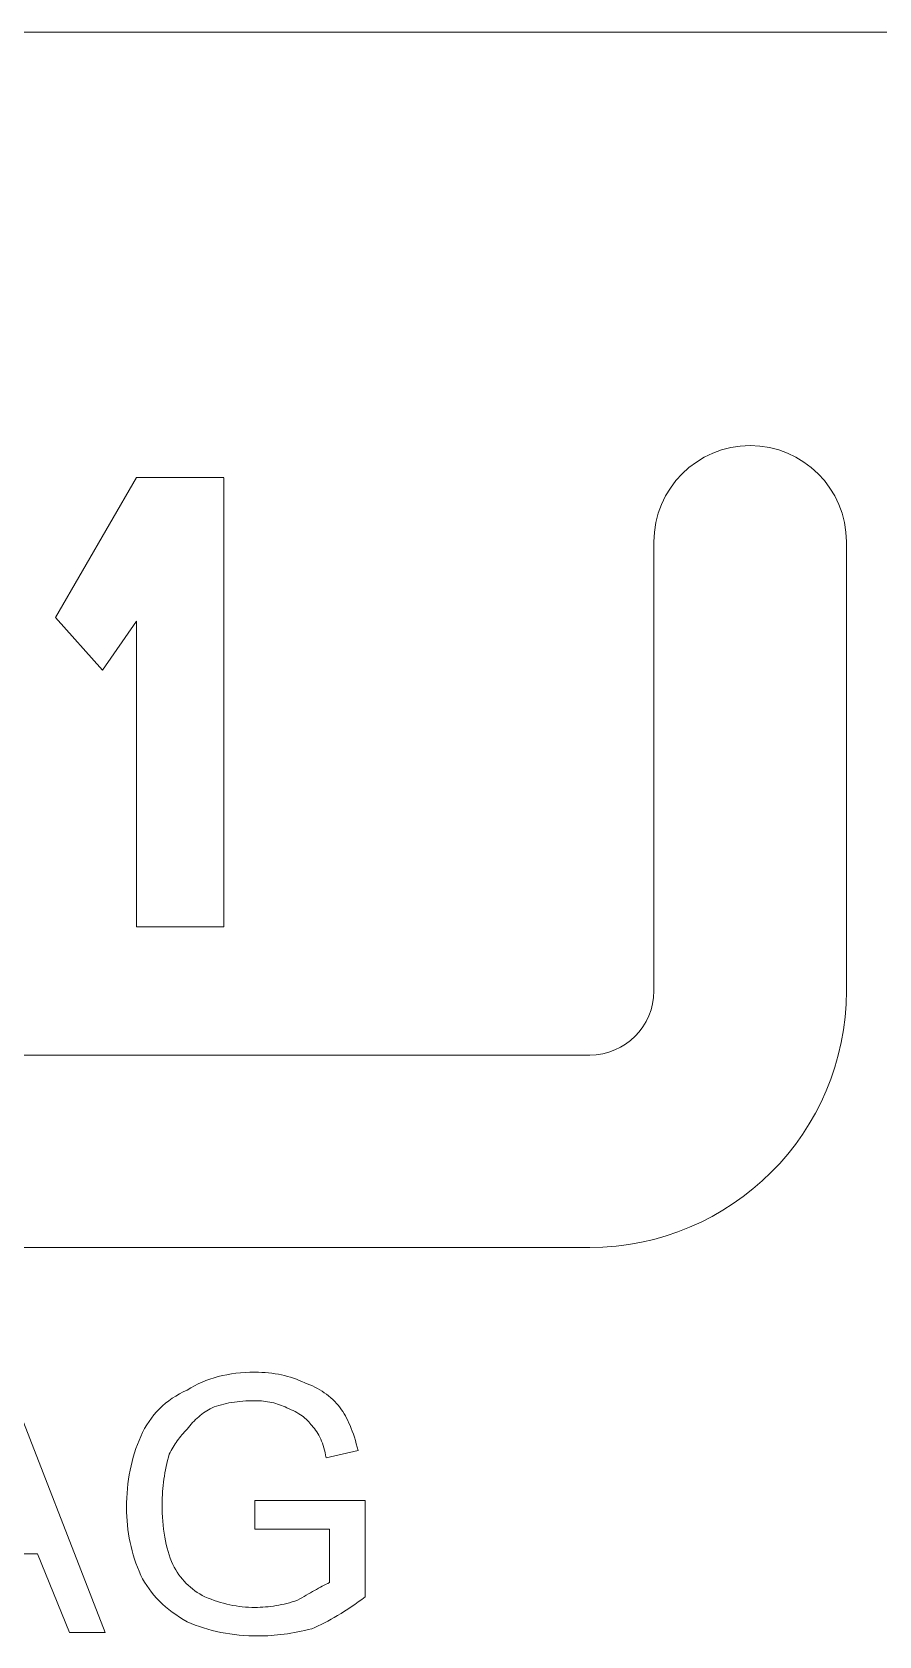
# Model space of a CAD drawing. Extents: x -194 to 239, y -574 to -265.
# Drawn here: x -82.084 to -79.997, y -301.627 to -297.673 of the extents above; entities that cross this region are included whole.
import ezdxf

# ---------------------------------------------------------------- set-up
doc = ezdxf.new("R2010")
doc.units = 0
doc.header["$LTSCALE"] = 0.5
doc.layers.get('0').update_dxf_attribs({"linetype": 'CONTINUOUS'})
doc.layers.add('UMRISSE', color=7, linetype='CONTINUOUS')
doc.layers.add('VISIBLE', color=7, linetype='CONTINUOUS', lineweight=0)

msp = doc.modelspace()

# ---------------------------------------------------------------- linework, layer by layer
at = {"lineweight": 5}
for q in [(-81.82687, -298.77125), (-81.91111, -299.246)]:
    msp.add_line((-82.02647, -299.1163), q, dxfattribs=at)
at = {"layer": 'UMRISSE', "lineweight": 5}
msp.add_line((-63.37232, -297.67312), (-82.64868, -297.67312), dxfattribs=at)
at = {"layer": 'VISIBLE', "color": 7, "lineweight": 5}
for p, q in [((-81.82687, -298.77125), (-81.61186, -298.77125)), ((-81.61186, -298.77163), (-81.61186, -299.4788)), ((-81.61186, -298.787), (-81.61186, -299.87851)), ((-80.55152, -300.03663), (-80.55152, -298.92975)), ((-80.07714, -298.92975), (-80.07714, -300.03663)), ((-81.82708, -299.12521), (-81.91111, -299.246)), ((-81.82708, -299.87851), (-81.82708, -299.12521)), ((-81.82708, -299.4788), (-81.82708, -299.12521)), ((-81.61186, -299.87851), (-81.82708, -299.87851)), ((-93.56843, -300.19476), (-80.70964, -300.19476)), ((-80.70964, -300.66914), (-93.56843, -300.66914)), ((-82.15034, -300.98541), (-81.90437, -301.61791)), ((-81.62545, -300.9876), (-81.61492, -300.98503)), ((-81.61492, -300.98503), (-81.60418, -300.9828)), ((-81.60418, -300.9828), (-81.59323, -300.98091)), ((-81.59323, -300.98091), (-81.58208, -300.97937)), ((-81.58208, -300.97937), (-81.57072, -300.97817)), ((-81.57072, -300.97817), (-81.55916, -300.97731)), ((-81.55916, -300.97731), (-81.54739, -300.97679)), ((-81.54739, -300.97679), (-81.53541, -300.97662)), ((-81.53541, -300.97662), (-81.52669, -300.97672)), ((-81.52669, -300.97672), (-81.51812, -300.97703)), ((-81.51812, -300.97703), (-81.50967, -300.97755)), ((-81.50967, -300.97755), (-81.50137, -300.97827)), ((-81.50137, -300.97827), (-81.4932, -300.9792)), ((-81.4932, -300.9792), (-81.48517, -300.98033)), ((-81.48517, -300.98033), (-81.47728, -300.98167)), ((-81.47728, -300.98167), (-81.46952, -300.98321)), ((-81.46952, -300.98321), (-81.46191, -300.98496)), ((-81.46191, -300.98496), (-81.45443, -300.98692)), ((-81.7214, -301.03002), (-81.71203, -301.02511)), ((-81.71203, -301.02511), (-81.70232, -301.02055)), ((-81.70232, -301.02055), (-81.69343, -301.01523)), ((-81.69343, -301.01523), (-81.68434, -301.01025)), ((-81.68434, -301.01025), (-81.67504, -301.00562)), ((-81.67504, -301.00562), (-81.66553, -301.00133)), ((-81.66553, -301.00133), (-81.65582, -300.99738)), ((-81.65582, -300.99738), (-81.64591, -300.99378)), ((-81.64591, -300.99378), (-81.63578, -300.99052)), ((-81.63578, -300.99052), (-81.62545, -300.9876)), ((-81.45443, -300.98692), (-81.44708, -300.98908)), ((-81.44708, -300.98908), (-81.43988, -300.99145)), ((-81.43988, -300.99145), (-81.43281, -300.99402)), ((-81.43281, -300.99402), (-81.42588, -300.9968)), ((-81.42588, -300.9968), (-81.41908, -300.99978)), ((-81.41908, -300.99978), (-81.41242, -301.00298)), ((-81.41242, -301.00298), (-81.4059, -301.00528)), ((-81.4059, -301.00528), (-81.39952, -301.00778)), ((-81.39952, -301.00778), (-81.39328, -301.01049)), ((-81.39328, -301.01049), (-81.38717, -301.01341)), ((-81.38717, -301.01341), (-81.3812, -301.01653)), ((-81.3812, -301.01653), (-81.37536, -301.01986)), ((-81.37536, -301.01986), (-81.36967, -301.02339)), ((-81.36967, -301.02339), (-81.36411, -301.02713)), ((-81.7704, -301.06667), (-81.76309, -301.0597)), ((-81.76309, -301.0597), (-81.75544, -301.05308)), ((-81.75544, -301.05308), (-81.74745, -301.0468)), ((-81.74745, -301.0468), (-81.73911, -301.04086)), ((-81.73911, -301.04086), (-81.73043, -301.03527)), ((-81.73043, -301.03527), (-81.7214, -301.03002)), ((-81.64083, -301.06447), (-81.64519, -301.06673)), ((-81.63527, -301.06234), (-81.64083, -301.06447)), ((-81.62957, -301.06035), (-81.63527, -301.06234)), ((-81.62374, -301.0585), (-81.62957, -301.06035)), ((-81.61777, -301.05678), (-81.62374, -301.0585)), ((-81.61166, -301.0552), (-81.61777, -301.05678)), ((-81.60541, -301.05376), (-81.61166, -301.0552)), ((-81.59903, -301.05246), (-81.60541, -301.05376)), ((-81.59251, -301.05129), (-81.59903, -301.05246)), ((-81.58585, -301.05026), (-81.59251, -301.05129)), ((-81.57906, -301.04937), (-81.58585, -301.05026)), ((-81.57213, -301.04862), (-81.57906, -301.04937)), ((-81.56506, -301.048), (-81.57213, -301.04862)), ((-81.55785, -301.04752), (-81.56506, -301.048)), ((-81.55051, -301.04717), (-81.55785, -301.04752)), ((-81.54303, -301.04697), (-81.55051, -301.04717)), ((-81.53541, -301.0469), (-81.54303, -301.04697)), ((-81.52995, -301.04697), (-81.53541, -301.0469)), ((-81.52457, -301.04717), (-81.52995, -301.04697)), ((-81.51925, -301.04752), (-81.52457, -301.04717)), ((-81.514, -301.048), (-81.51925, -301.04752)), ((-81.50882, -301.04862), (-81.514, -301.048)), ((-81.5037, -301.04937), (-81.50882, -301.04862)), ((-81.49866, -301.05026), (-81.5037, -301.04937)), ((-81.49368, -301.05129), (-81.49866, -301.05026)), ((-81.48878, -301.05246), (-81.49368, -301.05129)), ((-81.48394, -301.05376), (-81.48878, -301.05246)), ((-81.47917, -301.0552), (-81.48394, -301.05376)), ((-81.47447, -301.05678), (-81.47917, -301.0552)), ((-81.46983, -301.0585), (-81.47447, -301.05678)), ((-81.46527, -301.06035), (-81.46983, -301.0585)), ((-81.46077, -301.06234), (-81.46527, -301.06035)), ((-81.45635, -301.06447), (-81.46077, -301.06234)), ((-81.45096, -301.0667), (-81.45635, -301.06447)), ((-81.36411, -301.02713), (-81.35869, -301.03108)), ((-81.35869, -301.03108), (-81.3534, -301.03523)), ((-81.3534, -301.03523), (-81.34825, -301.03959)), ((-81.34825, -301.03959), (-81.34324, -301.04415)), ((-81.34324, -301.04415), (-81.33837, -301.04892)), ((-81.33837, -301.04892), (-81.33364, -301.0539)), ((-81.33364, -301.0539), (-81.32904, -301.05908)), ((-81.32904, -301.05908), (-81.32458, -301.06447)), ((-81.32458, -301.06447), (-81.32132, -301.069)), ((-81.8018, -301.10664), (-81.79621, -301.09796)), ((-81.79621, -301.09796), (-81.79027, -301.08962)), ((-81.79027, -301.08962), (-81.78399, -301.08163)), ((-81.78399, -301.08163), (-81.77737, -301.07397)), ((-81.77737, -301.07397), (-81.7704, -301.06667)), ((-81.68859, -301.10071), (-81.69213, -301.10462)), ((-81.68499, -301.09693), (-81.68859, -301.10071)), ((-81.68132, -301.09329), (-81.68499, -301.09693)), ((-81.67758, -301.08979), (-81.68132, -301.09329)), ((-81.67377, -301.08643), (-81.67758, -301.08979)), ((-81.66989, -301.08321), (-81.67377, -301.08643)), ((-81.66595, -301.08012), (-81.66989, -301.08321)), ((-81.66193, -301.07717), (-81.66595, -301.08012)), ((-81.65785, -301.07435), (-81.66193, -301.07717)), ((-81.6537, -301.07168), (-81.65785, -301.07435)), ((-81.64948, -301.06914), (-81.6537, -301.07168)), ((-81.64519, -301.06673), (-81.64948, -301.06914)), ((-81.44578, -301.069), (-81.45096, -301.0667)), ((-81.4408, -301.07137), (-81.44578, -301.069)), ((-81.43603, -301.0738), (-81.4408, -301.07137)), ((-81.43147, -301.07631), (-81.43603, -301.0738)), ((-81.42711, -301.07888), (-81.43147, -301.07631)), ((-81.42296, -301.08152), (-81.42711, -301.07888)), ((-81.41901, -301.08424), (-81.42296, -301.08152)), ((-81.41527, -301.08701), (-81.41901, -301.08424)), ((-81.41174, -301.08986), (-81.41527, -301.08701)), ((-81.40841, -301.09278), (-81.41174, -301.08986)), ((-81.40529, -301.09577), (-81.40841, -301.09278)), ((-81.40237, -301.09882), (-81.40529, -301.09577)), ((-81.39966, -301.10194), (-81.40237, -301.09882)), ((-81.39715, -301.10513), (-81.39966, -301.10194)), ((-81.32132, -301.069), (-81.31812, -301.0738)), ((-81.31812, -301.0738), (-81.315, -301.07888)), ((-81.315, -301.07888), (-81.31195, -301.08424)), ((-81.31195, -301.08424), (-81.30896, -301.08986)), ((-81.30896, -301.08986), (-81.30605, -301.09577)), ((-81.30605, -301.09577), (-81.3032, -301.10194)), ((-81.3032, -301.10194), (-81.30042, -301.10839)), ((-81.82078, -301.1447), (-81.81652, -301.13475)), ((-81.81652, -301.13475), (-81.81196, -301.12504)), ((-81.81196, -301.12504), (-81.80705, -301.11567)), ((-81.80705, -301.11567), (-81.8018, -301.10664)), ((-81.7237, -301.14192), (-81.72648, -301.14573)), ((-81.72085, -301.13818), (-81.7237, -301.14192)), ((-81.71793, -301.13451), (-81.72085, -301.13818)), ((-81.71495, -301.1309), (-81.71793, -301.13451)), ((-81.71189, -301.12737), (-81.71495, -301.1309)), ((-81.70877, -301.1239), (-81.71189, -301.12737)), ((-81.70558, -301.12051), (-81.70877, -301.1239)), ((-81.70232, -301.11718), (-81.70558, -301.12051)), ((-81.69899, -301.11285), (-81.70232, -301.11718)), ((-81.6956, -301.10867), (-81.69899, -301.11285)), ((-81.69213, -301.10462), (-81.6956, -301.10867)), ((-81.39485, -301.10839), (-81.39715, -301.10513)), ((-81.39163, -301.11179), (-81.39485, -301.10839)), ((-81.38854, -301.11539), (-81.39163, -301.11179)), ((-81.38559, -301.1192), (-81.38854, -301.11539)), ((-81.38278, -301.12322), (-81.38559, -301.1192)), ((-81.3801, -301.12744), (-81.38278, -301.12322)), ((-81.37756, -301.13186), (-81.3801, -301.12744)), ((-81.37516, -301.1365), (-81.37756, -301.13186)), ((-81.37289, -301.14134), (-81.37516, -301.1365)), ((-81.37076, -301.14638), (-81.37289, -301.14134)), ((-81.30042, -301.10839), (-81.29771, -301.11512)), ((-81.29771, -301.11512), (-81.29506, -301.12212)), ((-81.29506, -301.12212), (-81.29249, -301.12939)), ((-81.29249, -301.12939), (-81.28999, -301.13694)), ((-81.28999, -301.13694), (-81.28755, -301.14477)), ((-81.83505, -301.18588), (-81.8319, -301.17538)), ((-81.8319, -301.17538), (-81.82846, -301.16501)), ((-81.82846, -301.16501), (-81.82476, -301.15479)), ((-81.82476, -301.15479), (-81.82078, -301.1447)), ((-81.74624, -301.17867), (-81.74837, -301.18636)), ((-81.74401, -301.17431), (-81.74624, -301.17867)), ((-81.74172, -301.17002), (-81.74401, -301.17431)), ((-81.73935, -301.1658), (-81.74172, -301.17002)), ((-81.73691, -301.16165), (-81.73935, -301.1658)), ((-81.73441, -301.15757), (-81.73691, -301.16165)), ((-81.73183, -301.15355), (-81.73441, -301.15757)), ((-81.72919, -301.14961), (-81.73183, -301.15355)), ((-81.72648, -301.14573), (-81.72919, -301.14961)), ((-81.36877, -301.15163), (-81.37076, -301.14638)), ((-81.36692, -301.15709), (-81.36877, -301.15163)), ((-81.36521, -301.16275), (-81.36692, -301.15709)), ((-81.36363, -301.16862), (-81.36521, -301.16275)), ((-81.36219, -301.17469), (-81.36363, -301.16862)), ((-81.36088, -301.18097), (-81.36219, -301.17469)), ((-81.35972, -301.18746), (-81.36088, -301.18097)), ((-81.28065, -301.16989), (-81.35972, -301.18746)), ((-81.28755, -301.14477), (-81.28518, -301.15287)), ((-81.28518, -301.15287), (-81.28288, -301.16124)), ((-81.28288, -301.16124), (-81.28065, -301.16989)), ((-81.84494, -301.22925), (-81.84288, -301.2182)), ((-81.84288, -301.2182), (-81.84054, -301.20729)), ((-81.84054, -301.20729), (-81.83794, -301.19652)), ((-81.83794, -301.19652), (-81.83505, -301.18588)), ((-81.75551, -301.2171), (-81.75695, -301.22479)), ((-81.75393, -301.20942), (-81.75551, -301.2171)), ((-81.75222, -301.20173), (-81.75393, -301.20942)), ((-81.75036, -301.19404), (-81.75222, -301.20173)), ((-81.74837, -301.18636), (-81.75036, -301.19404)), ((-81.84947, -301.26322), (-81.84823, -301.25176)), ((-81.84823, -301.25176), (-81.84672, -301.24044)), ((-81.84672, -301.24044), (-81.84494, -301.22925)), ((-81.76134, -301.25554), (-81.7621, -301.26322)), ((-81.76045, -301.24785), (-81.76134, -301.25554)), ((-81.75942, -301.24016), (-81.76045, -301.24785)), ((-81.75826, -301.23248), (-81.75942, -301.24016)), ((-81.75695, -301.22479), (-81.75826, -301.23248)), ((-81.85166, -301.31044), (-81.85152, -301.29843)), ((-81.85152, -301.29843), (-81.85111, -301.28656)), ((-81.85111, -301.28656), (-81.85043, -301.27482)), ((-81.85043, -301.27482), (-81.84947, -301.26322)), ((-81.76375, -301.29397), (-81.76381, -301.30166)), ((-81.76381, -301.30166), (-81.76371, -301.31254)), ((-81.76354, -301.28628), (-81.76375, -301.29397)), ((-81.7632, -301.2786), (-81.76354, -301.28628)), ((-81.76272, -301.27091), (-81.7632, -301.2786)), ((-81.7621, -301.26322), (-81.76272, -301.27091)), ((-81.53541, -301.36315), (-81.53541, -301.29287)), ((-81.53541, -301.29287), (-81.26308, -301.29287)), ((-81.26308, -301.29287), (-81.26308, -301.53006)), ((-81.85152, -301.32139), (-81.85166, -301.31044)), ((-81.85111, -301.33227), (-81.85152, -301.32139)), ((-81.85043, -301.34308), (-81.85111, -301.33227)), ((-81.76371, -301.31254), (-81.7634, -301.32321)), ((-81.7634, -301.32321), (-81.76289, -301.33367)), ((-81.76289, -301.33367), (-81.76217, -301.34393)), ((-81.84947, -301.35382), (-81.85043, -301.34308)), ((-81.84823, -301.36449), (-81.84947, -301.35382)), ((-81.84672, -301.37509), (-81.84823, -301.36449)), ((-81.84494, -301.38563), (-81.84672, -301.37509)), ((-81.76217, -301.34393), (-81.76124, -301.35399)), ((-81.76124, -301.35399), (-81.76011, -301.36384)), ((-81.76011, -301.36384), (-81.75877, -301.37348)), ((-81.75877, -301.37348), (-81.75723, -301.38292)), ((-81.35093, -301.36315), (-81.53541, -301.36315)), ((-81.35093, -301.49492), (-81.35093, -301.36315)), ((-81.84288, -301.39609), (-81.84494, -301.38563)), ((-81.84054, -301.40649), (-81.84288, -301.39609)), ((-81.83794, -301.41682), (-81.84054, -301.40649)), ((-81.83505, -301.42708), (-81.83794, -301.41682)), ((-81.75723, -301.38292), (-81.75548, -301.39215)), ((-81.75548, -301.39215), (-81.75352, -301.40117)), ((-81.75352, -301.40117), (-81.75136, -301.40999)), ((-81.75136, -301.40999), (-81.74899, -301.41861)), ((-81.74899, -301.41861), (-81.74642, -301.42701)), ((-82.07128, -301.42464), (-82.33482, -301.42464)), ((-81.99222, -301.61791), (-82.07128, -301.42464)), ((-81.8319, -301.43727), (-81.83505, -301.42708)), ((-81.82846, -301.4474), (-81.8319, -301.43727)), ((-81.82476, -301.45745), (-81.82846, -301.4474)), ((-81.82078, -301.46744), (-81.82476, -301.45745)), ((-81.74642, -301.42701), (-81.74364, -301.43521)), ((-81.74364, -301.43521), (-81.74065, -301.44321)), ((-81.74065, -301.44321), (-81.73746, -301.451)), ((-81.73746, -301.451), (-81.73406, -301.45748)), ((-81.73406, -301.45748), (-81.73046, -301.46376)), ((-81.81652, -301.47735), (-81.82078, -301.46744)), ((-81.81196, -301.48604), (-81.81652, -301.47735)), ((-81.80705, -301.49451), (-81.81196, -301.48604)), ((-81.8018, -301.50278), (-81.80705, -301.49451)), ((-81.73046, -301.46376), (-81.72665, -301.46984)), ((-81.72665, -301.46984), (-81.72264, -301.47571)), ((-81.72264, -301.47571), (-81.71841, -301.48137)), ((-81.71841, -301.48137), (-81.71399, -301.48682)), ((-81.71399, -301.48682), (-81.70936, -301.49207)), ((-81.70936, -301.49207), (-81.70452, -301.49712)), ((-81.70452, -301.49712), (-81.69947, -301.50196)), ((-81.36442, -301.50182), (-81.35985, -301.49945)), ((-81.35985, -301.49945), (-81.35536, -301.49715)), ((-81.35536, -301.49715), (-81.35093, -301.49492)), ((-81.79621, -301.51085), (-81.8018, -301.50278)), ((-81.79027, -301.5187), (-81.79621, -301.51085)), ((-81.78399, -301.52636), (-81.79027, -301.5187)), ((-81.77737, -301.5338), (-81.78399, -301.52636)), ((-81.7704, -301.54104), (-81.77737, -301.5338)), ((-81.69947, -301.50196), (-81.69422, -301.50659)), ((-81.69422, -301.50659), (-81.68877, -301.51102)), ((-81.68877, -301.51102), (-81.6831, -301.51524)), ((-81.6831, -301.51524), (-81.67724, -301.51925)), ((-81.67724, -301.51925), (-81.67116, -301.52306)), ((-81.67116, -301.52306), (-81.66488, -301.52666)), ((-81.66488, -301.52666), (-81.6584, -301.53006)), ((-81.6584, -301.53006), (-81.65071, -301.53325)), ((-81.65071, -301.53325), (-81.64302, -301.53624)), ((-81.64302, -301.53624), (-81.63534, -301.53902)), ((-81.63534, -301.53902), (-81.62765, -301.54159)), ((-81.43658, -301.54097), (-81.42999, -301.53885)), ((-81.42999, -301.53885), (-81.42454, -301.53559)), ((-81.42454, -301.53559), (-81.41915, -301.5324)), ((-81.41915, -301.5324), (-81.41383, -301.52927)), ((-81.41383, -301.52927), (-81.40858, -301.52622)), ((-81.40858, -301.52622), (-81.4034, -301.52323)), ((-81.4034, -301.52323), (-81.39829, -301.52032)), ((-81.39829, -301.52032), (-81.39324, -301.51747)), ((-81.39324, -301.51747), (-81.38827, -301.51469)), ((-81.38827, -301.51469), (-81.38336, -301.51198)), ((-81.38336, -301.51198), (-81.37852, -301.50934)), ((-81.37852, -301.50934), (-81.37375, -301.50676)), ((-81.37375, -301.50676), (-81.36905, -301.50426)), ((-81.36905, -301.50426), (-81.36442, -301.50182)), ((-81.27183, -301.53655), (-81.28051, -301.54283)), ((-81.26308, -301.53006), (-81.27183, -301.53655)), ((-81.76309, -301.54808), (-81.7704, -301.54104)), ((-81.75544, -301.55491), (-81.76309, -301.54808)), ((-81.74745, -301.56153), (-81.75544, -301.55491)), ((-81.73911, -301.56795), (-81.74745, -301.56153)), ((-81.73043, -301.57416), (-81.73911, -301.56795)), ((-81.7214, -301.58016), (-81.73043, -301.57416)), ((-81.62765, -301.54159), (-81.61996, -301.54396)), ((-81.61996, -301.54396), (-81.61228, -301.54612)), ((-81.61228, -301.54612), (-81.60459, -301.54808)), ((-81.60459, -301.54808), (-81.5969, -301.54983)), ((-81.5969, -301.54983), (-81.58922, -301.55137)), ((-81.58922, -301.55137), (-81.58153, -301.55271)), ((-81.58153, -301.55271), (-81.57384, -301.55384)), ((-81.57384, -301.55384), (-81.56616, -301.55477)), ((-81.56616, -301.55477), (-81.55847, -301.55549)), ((-81.55847, -301.55549), (-81.55078, -301.556)), ((-81.55078, -301.556), (-81.5431, -301.55631)), ((-81.5431, -301.55631), (-81.53541, -301.55642)), ((-81.53541, -301.55642), (-81.52882, -301.55635)), ((-81.52882, -301.55635), (-81.52223, -301.55614)), ((-81.52223, -301.55614), (-81.51564, -301.5558)), ((-81.51564, -301.5558), (-81.50906, -301.55532)), ((-81.50906, -301.55532), (-81.50247, -301.5547)), ((-81.50247, -301.5547), (-81.49588, -301.55395)), ((-81.49588, -301.55395), (-81.48929, -301.55305)), ((-81.48929, -301.55305), (-81.4827, -301.55202)), ((-81.4827, -301.55202), (-81.47611, -301.55086)), ((-81.47611, -301.55086), (-81.46952, -301.54955)), ((-81.46952, -301.54955), (-81.46294, -301.54811)), ((-81.46294, -301.54811), (-81.45635, -301.54653)), ((-81.45635, -301.54653), (-81.44976, -301.54482)), ((-81.44976, -301.54482), (-81.44317, -301.54296)), ((-81.44317, -301.54296), (-81.43658, -301.54097)), ((-81.33116, -301.57618), (-81.33937, -301.58102)), ((-81.32289, -301.57114), (-81.33116, -301.57618)), ((-81.31456, -301.56589), (-81.32289, -301.57114)), ((-81.30615, -301.56043), (-81.31456, -301.56589)), ((-81.29767, -301.55477), (-81.30615, -301.56043)), ((-81.28913, -301.5489), (-81.29767, -301.55477)), ((-81.28051, -301.54283), (-81.28913, -301.5489)), ((-81.90437, -301.61791), (-81.99222, -301.61791)), ((-81.71203, -301.58596), (-81.7214, -301.58016)), ((-81.70232, -301.59156), (-81.71203, -301.58596)), ((-81.69237, -301.59581), (-81.70232, -301.59156)), ((-81.68228, -301.59979), (-81.69237, -301.59581)), ((-81.67205, -301.6035), (-81.68228, -301.59979)), ((-81.66169, -301.60693), (-81.67205, -301.6035)), ((-81.65119, -301.61009), (-81.66169, -301.60693)), ((-81.64055, -301.61297), (-81.65119, -301.61009)), ((-81.62978, -301.61558), (-81.64055, -301.61297)), ((-81.61887, -301.61791), (-81.62978, -301.61558)), ((-81.60782, -301.61997), (-81.61887, -301.61791)), ((-81.43792, -301.61839), (-81.44633, -301.61983)), ((-81.42944, -301.61681), (-81.43792, -301.61839)), ((-81.4209, -301.6151), (-81.42944, -301.61681)), ((-81.41229, -301.61324), (-81.4209, -301.6151)), ((-81.4036, -301.61125), (-81.41229, -301.61324)), ((-81.39485, -301.60912), (-81.4036, -301.61125)), ((-81.38713, -301.60573), (-81.39485, -301.60912)), ((-81.37934, -301.60212), (-81.38713, -301.60573)), ((-81.37149, -301.59832), (-81.37934, -301.60212)), ((-81.36356, -301.5943), (-81.37149, -301.59832)), ((-81.35556, -301.59008), (-81.36356, -301.5943)), ((-81.3475, -301.58565), (-81.35556, -301.59008)), ((-81.33937, -301.58102), (-81.3475, -301.58565)), ((-81.59663, -301.62175), (-81.60782, -301.61997)), ((-81.58531, -301.62326), (-81.59663, -301.62175)), ((-81.57384, -301.6245), (-81.58531, -301.62326)), ((-81.56225, -301.62546), (-81.57384, -301.6245)), ((-81.55051, -301.62615), (-81.56225, -301.62546)), ((-81.53864, -301.62656), (-81.55051, -301.62615)), ((-81.52663, -301.62669), (-81.53864, -301.62656)), ((-81.5189, -301.62663), (-81.52663, -301.62669)), ((-81.51111, -301.62642), (-81.5189, -301.62663)), ((-81.50326, -301.62608), (-81.51111, -301.62642)), ((-81.49533, -301.6256), (-81.50326, -301.62608)), ((-81.48733, -301.62498), (-81.49533, -301.6256)), ((-81.47927, -301.62422), (-81.48733, -301.62498)), ((-81.47114, -301.62333), (-81.47927, -301.62422)), ((-81.46294, -301.6223), (-81.47114, -301.62333)), ((-81.45467, -301.62114), (-81.46294, -301.6223)), ((-81.44633, -301.61983), (-81.45467, -301.62114))]:
    msp.add_line(p, q, dxfattribs=at)
for centre, radius, start, end in [((-80.31433, -298.92975), 0.23719, 360, 180), ((-80.70964, -300.03663), 0.6325, 270, 360), ((-80.70964, -300.03663), 0.15813, 270, 360)]:
    msp.add_arc(centre, radius, start, end, dxfattribs=at)

doc.saveas('drawing.dxf')
